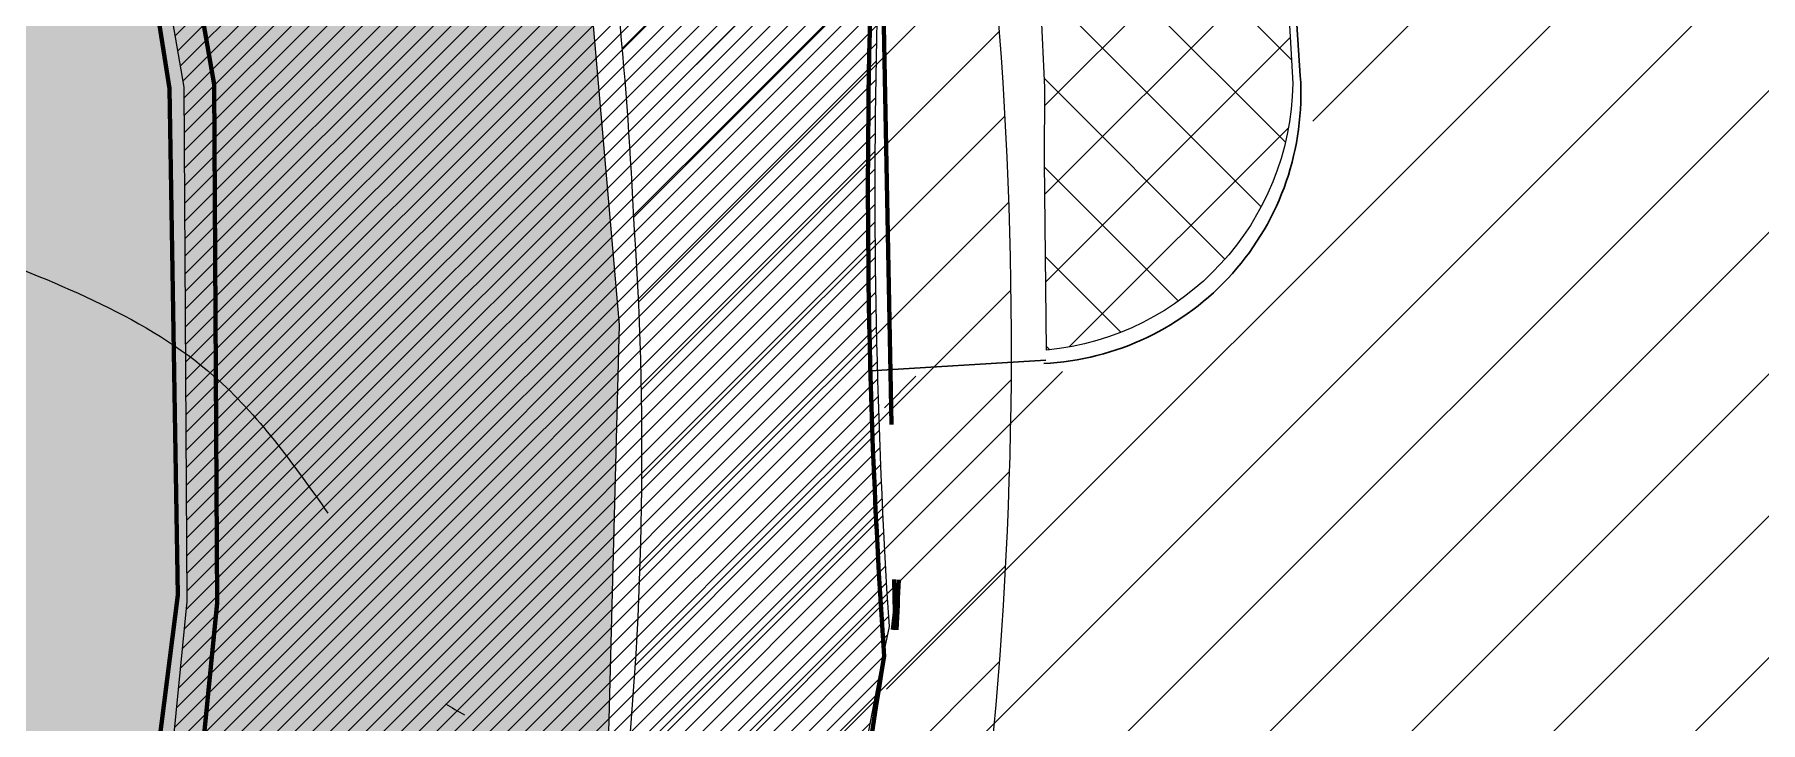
# Model space of a CAD drawing. Header units: millimetres. Extents: x 5637 to 6048, y 3385 to 3927.
# Drawn here: x 5812.69 to 5829.9, y 3695.18 to 3702.04 of the extents above; entities that cross this region are included whole.
import ezdxf

# ---------------------------------------------------------------- set-up
doc = ezdxf.new("R2010")
doc.units = ezdxf.units.MM
doc.layers.add('Contour Lines', color=253, linetype='Continuous')
for name, color, linetype, lineweight in [('hatch', 253, 'Continuous', 13), ('road', 19, 'Continuous', 30), ('trees new', 7, 'Continuous', 20), ('wall', 7, 'Continuous', 80)]:
    doc.layers.add(name, color=color, linetype=linetype, lineweight=lineweight)
doc.layers.add('plants1', color=7, linetype='Continuous', true_color=0x89ee5d)
pattern_1 = [(45, (2816.368087035456, -1263.747613335156), (-0.4419417382415922, 0.4419417382415922), []), (135, (2816.368087035456, -1263.747613335156), (-0.4419417382415922, -0.4419417382415922), [])]

msp = doc.modelspace()

# ---------------------------------------------------------------- hatches: boundary and pattern name
at = {"layer": 'hatch'}
h = msp.add_hatch(dxfattribs=at)
h.set_pattern_fill('ANSI31', color=256, scale=8, style=0)
h.set_pattern_definition([(45, (2816.368087035456, -1263.747613335156), (-0.7071067811865475, 0.7071067811865476), [])])
edge = h.paths.add_edge_path()
edge.add_line((5681.717861684403, 3662.745191514314), (5708.379865006555, 3664.933696125369))
edge.add_arc((5713.219451810619, 3667.17930233383), 5.335198935143152, 204.8916696377363, 275.5225228936467)
edge.add_line((5713.732895531978, 3661.868867019984), (5818.562221441009, 3671.059198216096))
edge.add_arc((5814.821388273876, 3690.234135739634), 19.536429095818, 281.0391611141656, 345.4536598214534)
edge.add_arc((5828.917889487164, 3687.612558022211), 5.328594534298682, 334.6044276593299, 439.8121842158608)
edge.add_line((5829.860387003382, 3692.857137904612), (5821.196507745697, 3693.927754127494))
edge.add_line((5821.196507745697, 3693.927754127494), (5821.163350462273, 3698.626387211156))
edge.add_line((5821.163350462273, 3698.626387211156), (5822.751366257406, 3698.670462603363))
edge.add_arc((5822.674333306773, 3701.4459238352), 2.776530051145117, 271.5898367040771, 361.9955133681444)
edge.add_arc((5787.811571715565, 3700.231222676223), 37.66044675599677, 1.995513368169515, 27.74712978629988)
edge.add_line((5821.141479896906, 3717.764803898685), (5815.110825150305, 3730.65299214686))
edge.add_arc((5808.837259289391, 3727.717458539754), 6.926397777319866, 25.07588376820942, 80.91015836691298)
edge.add_line((5809.931512384694, 3734.556873451359), (5816.865769117916, 3735.208438654118))
edge.add_line((5816.865769117917, 3735.208438654118), (5822.085935056275, 3738.738563963288))
edge.add_arc((5826.046805171409, 3735.447178750425), 5.149923173059109, 140.2742559053538, 208.703020703038)
edge.add_line((5821.529700208637, 3732.973826482002), (5832.00401448334, 3711.476217043873))
edge.add_line((5832.004014483341, 3711.476217043873), (5839.078029451141, 3695.80300683227))
edge.add_line((5839.078029451141, 3695.80300683227), (5843.714293465897, 3685.869731374647))
edge.add_line((5843.714293465898, 3685.869731374647), (5839.001609059736, 3683.44475911684))
edge.add_arc((5812.027927061039, 3691.912843182266), 28.27168138448803, 321.43496505600103, 342.5709057577431, ccw=False)
edge.add_arc((5815.073760319658, 3690.732322132294), 25.173118441348, 273.78629758692523, 319.2135797684263, ccw=False)
edge.add_line((5816.736074044711, 3665.614149325706), (5796.146508893662, 3663.794321092394))
edge.add_line((5796.146508893662, 3663.794321092394), (5694.835238285186, 3654.876884714992))
edge.add_line((5694.835238285186, 3654.876884714992), (5688.623693831469, 3654.401556767669))
edge.add_line((5688.623693831469, 3654.401556767669), (5675.284786681259, 3653.371729471557))
edge.add_line((5675.284786681259, 3653.371729471557), (5681.717861684403, 3662.745191514314))
h = msp.add_hatch(dxfattribs=at)
h.set_pattern_fill('ANSI37', color=256, scale=5, style=0)
h.set_pattern_definition(pattern_1)
edge = h.paths.add_edge_path()
edge.add_line((5822.782860834668, 3698.8971398093), (5822.762168848345, 3700.774761498138))
edge.add_line((5822.762168848345, 3700.774761498138), (5822.765950725483, 3701.515754288792))
edge.add_line((5822.765950725483, 3701.515754288792), (5822.729774381598, 3702.292335045384))
edge.add_line((5822.729774381598, 3702.292335045384), (5821.734065920635, 3708.471196290149))
edge.add_line((5821.734065920635, 3708.471196290149), (5819.977290923456, 3713.912684696705))
edge.add_line((5819.977290923456, 3713.912684696705), (5817.347614036058, 3719.483181355588))
edge.add_line((5817.347614036058, 3719.483181355588), (5813.151694730928, 3723.308400714559))
edge.add_line((5813.151694730928, 3723.308400714559), (5813.952724927971, 3725.61672203299))
edge.add_line((5813.952724927971, 3725.61672203299), (5816.608962080332, 3724.714664277075))
edge.add_line((5816.608962080332, 3724.714664277075), (5813.124763822835, 3730.958273432588))
edge.add_line((5813.124763822835, 3730.958273432588), (5811.431589206453, 3732.086132747313))
edge.add_line((5811.431589206453, 3732.086132747313), (5809.83545994906, 3732.83661202221))
edge.add_line((5809.835459949061, 3732.83661202221), (5807.985450027069, 3733.118587505265))
edge.add_line((5807.985450027069, 3733.118587505265), (5717.537127519987, 3724.624929504957))
edge.add_line((5717.537127519988, 3724.624929504957), (5716.599311294599, 3724.534982625906))
edge.add_line((5716.599311294599, 3724.534982625906), (5715.817451832434, 3724.404773153643))
edge.add_line((5715.817451832434, 3724.404773153643), (5715.080419262077, 3724.013559695149))
edge.add_line((5715.080419262077, 3724.013559695149), (5714.434667956557, 3723.568051138469))
edge.add_line((5714.434667956557, 3723.568051138469), (5713.97136423858, 3722.95854831361))
edge.add_line((5713.97136423858, 3722.95854831361), (5713.579548206053, 3722.204591070616))
edge.add_line((5713.579548206053, 3722.204591070616), (5713.3857367269, 3721.476501824205))
edge.add_line((5713.3857367269, 3721.476501824205), (5713.545565174156, 3718.690872796941))
edge.add_line((5713.545565174156, 3718.690872796941), (5712.257567619097, 3718.57447190784))
edge.add_line((5712.257567619097, 3718.57447190784), (5712.091262036187, 3721.503562519424))
edge.add_line((5712.091262036186, 3721.503562519424), (5712.310469319273, 3722.474609410006))
edge.add_line((5712.310469319273, 3722.474609410006), (5712.661877024166, 3723.31583345631))
edge.add_line((5712.661877024166, 3723.31583345631), (5713.204973237647, 3724.105798022825))
edge.add_line((5713.204973237647, 3724.105798022825), (5713.871051482014, 3724.807909525065))
edge.add_line((5713.871051482015, 3724.807909525065), (5714.659749696615, 3725.304078908005))
edge.add_line((5714.659749696615, 3725.304078908005), (5715.570083136492, 3725.663510111503))
edge.add_line((5715.570083136492, 3725.663510111503), (5716.517512608028, 3725.864035227032))
edge.add_line((5716.517512608028, 3725.864035227032), (5807.368826129883, 3734.347633508324))
edge.add_arc((5808.162475023646, 3726.659239169981), 7.72924873894265, 40.69598076216192, 95.89358960672507, ccw=False)
edge.add_line((5814.022637438047, 3731.699058863709), (5816.608962080332, 3724.714664277075))
edge.add_line((5816.608962080332, 3724.714664277075), (5821.711825967104, 3713.339372735974))
edge.add_arc((5789.678138140454, 3701.364080128013), 34.19890040369042, 12.37308364899468, 20.49746955295791, ccw=False)
edge.add_arc((5824.566812024843, 3704.006020847696), 4.915477761921824, 94.13708513187771, 107.5733093748367, ccw=False)
edge.add_arc((5784.726348071774, 3699.65365883808), 40.55598206289302, 2.6875852875066926, 13.1913482793899, ccw=False)
edge.add_arc((5822.5292279735, 3701.594008457948), 2.708769118312972, 275.3727027538513, 359.1818331042874, ccw=False)
h = msp.add_hatch(dxfattribs=at)
h.set_pattern_fill('ANSI37', color=256, scale=5, style=0)
h.set_pattern_definition(pattern_1)
edge = h.paths.add_edge_path()
edge.add_line((5825.959053580189, 3727.530499906444), (5824.661271036153, 3726.848311138947))
edge.add_line((5824.661271036153, 3726.848311138947), (5824.63314062809, 3726.829889568555))
edge.add_line((5824.63314062809, 3726.829889568555), (5832.542494016093, 3710.893670026032))
edge.add_arc((5842.826078555523, 3718.231403186785), 12.63306925960654, 215.5093179324882, 246.4014267719176)
edge.add_line((5837.768729776602, 3706.654803416284), (5873.945561932365, 3691.475945348676))
edge.add_arc((5876.095062093929, 3696.598999152675), 5.555720585416865, 247.2383456158487, 292.4085294823359)
edge.add_line((5878.212947265913, 3691.462794949031), (5912.267618998287, 3707.342749178459))
edge.add_line((5912.267618998287, 3707.342749178459), (5953.931447624908, 3618.863354650925))
edge.add_arc((5958.321393630279, 3620.930524742047), 4.852300291172281, 205.2151533982972, 299.502572774548)
edge.add_line((5960.710970249145, 3616.70740484104), (5960.013778847204, 3617.926752416717))
edge.add_arc((5958.430201939497, 3620.892182022974), 3.361768667276439, 202.8338354592099, 298.1027807447187, ccw=False)
edge.add_line((5955.331881140284, 3619.587614356106), (5955.380236449417, 3619.719477158678))
edge.add_line((5955.380236449416, 3619.719477158678), (5912.987011529969, 3709.333274303836))
edge.add_line((5912.987011529969, 3709.333274303836), (5876.81136297545, 3692.556088894444))
edge.add_arc((5875.942399847932, 3694.429782481349), 2.065387269883093, 262.0916801720351, 294.88046205971915, ccw=False)
edge.add_line((5875.658226569986, 3692.384038088055), (5854.573722779771, 3701.23054761878))
edge.add_line((5854.573722779771, 3701.23054761878), (5838.223660579928, 3708.091569109777))
edge.add_arc((5842.148880506335, 3717.445510068714), 10.14413933923999, 205.350452989049, 247.23548349775132, ccw=False)
edge.add_arc((5704.389940204797, 3652.178683858669), 142.2936651468345, 25.35045298904884, 26.55666146223675)
edge.add_arc((6385.682252630444, 3992.700148735928), 619.3585409239156, 205.3493200225309, 206.5566614622368, ccw=False)
h = msp.add_hatch(dxfattribs=at)
h.set_pattern_fill('ANSI31', color=250, scale=0.2, style=0)
h.set_pattern_definition([(45, (0, 0), (-0.4490128060534576, 0.4490128060534577), [])])
edge = h.paths.add_edge_path()
edge.add_line((5809.86958898151, 3676.790793715278), (5729.949287660702, 3669.794866977423))
edge.add_arc((5832.255168005206, 2377.560260061456), 1296.278045970203, 94.5266503813237, 95.14126179021575)
edge.add_arc((5637.285901873643, 3661.317235369016), 79.14566732477142, 5.296466237982133, 8.150628241961618)
edge.add_arc((5708.24598048112, 3784.852510337381), 112.5569240151589, 273.76252115204, 276.1893137872855)
edge.add_arc((5743.511569500762, 3692.177262435272), 30.07720154442078, 191.0619416276936, 219.7327973905563, ccw=False)
edge.add_arc((5755.859459071468, 3696.039530807786), 42.9602434595508, 165.9095319903037, 192.9578893459172, ccw=False)
edge.add_line((5714.191780614667, 3706.498359141995), (5715.14988231469, 3709.705228647425))
edge.add_arc((5726.769649766375, 3705.136099872218), 12.48582930348027, 94.9839746840513, 158.5342390920142, ccw=False)
edge.add_arc((6488.611059990635, -4524.325334588388), 8277.135544444247, 94.73611445621663, 95.28861477825421, ccw=False)
edge.add_arc((5805.8650668285, 3710.143884460103), 14.41994992083501, 10.691130478250727, 92.66185460599019, ccw=False)
edge.add_arc((5780.982089145302, 3698.932387668428), 41.44809907001221, -24.657274835356418, 19.574729015543085, ccw=False)
edge.add_arc((5818.134843516977, 3700.993515978262), 19.35971963152485, 271.5275599571783, 276.2780083760739)
edge.add_arc((5955.063237686774, 3694.611789732225), 135.423519590176, 185.4498997804935, 187.1343202528072)
edge.add_arc((5848.619109141877, 3317.300671173483), 361.5725010530714, 94.4304222254266, 96.15217136778497)
edge = h.paths.add_edge_path(flags=16)
edge.add_line((5809.341425536815, 3680.759856205012), (5729.600476348322, 3673.779629287568))
edge.add_arc((5728.590864020601, 3682.537897439298), 8.816267808425978, 208.4781326988785, 276.5757657486987, ccw=False)
edge.add_arc((5757.802421827896, 3696.319795366554), 41.10480029209256, 192.5782635685928, 205.9481224212512, ccw=False)
edge.add_arc((5751.066650230985, 3695.063485372747), 34.25794622140891, 183.9782864764402, 192.9808519949306, ccw=False)
edge.add_arc((5750.24284839802, 3696.971341912017), 33.62568921990059, 161.4291943262536, 187.3205866416411, ccw=False)
edge.add_arc((5726.343150739028, 3705.292078093704), 8.325048010478092, 91.82586632487858, 163.3290247496601, ccw=False)
edge.add_line((5726.077898178934, 3713.612899294531), (5805.496183296673, 3720.578315333281))
edge.add_arc((5806.338195925054, 3710.977855199748), 9.63731394331007, 44.98064979155231, 95.01232608343167, ccw=False)
edge.add_arc((5806.285205599707, 3710.885457001289), 9.740149697391589, 15.791033647350787, 45.14477162218071, ccw=False)
edge.add_arc((5790.45551328899, 3702.493643767429), 27.51523509151088, 12.80049744671112, 23.66068480577252, ccw=False)
edge.add_arc((5783.345258157065, 3698.717453238429), 35.34827608895318, 2.520234288105428, 16.217770881763784, ccw=False)
edge.add_arc((5784.918636047467, 3697.866347227031), 33.82634384163609, -15.83504113405479, 4.077840012117008, ccw=False)
edge.add_arc((5809.925699902281, 3689.005329675129), 7.544649473808596, 305.85382183850146, 357.19560836469606, ccw=False)
edge.add_arc((5807.047950361336, 3693.08646346517), 12.53815277170947, 280.53987062617347, 305.58903957783593, ccw=False)
at = {"layer": 'hatch', "true_color": 0xcd8532}
h = msp.add_hatch(dxfattribs=at)
h.set_pattern_fill('ANSI31', color=23, style=0)
h.set_pattern_definition([(45, (2816.368087035456, -1263.747613335156), (-0.08838834764831843, 0.08838834764831845), [])])
edge = h.paths.add_edge_path()
edge.add_line((5808.738883221462, 3685.288288434098), (5809.549688730774, 3676.163864445314))
edge.add_line((5809.549688730774, 3676.163864445314), (5822.969555269156, 3677.176688747782))
edge.add_line((5822.969555269156, 3677.176688747782), (5822.479187359857, 3682.281421749616))
edge.add_line((5822.479187359857, 3682.281421749616), (5818.720100429555, 3684.33249840266))
edge.add_arc((6031.601465630849, 3625.378884724673), 220.8936491066687, 162.8462522249538, 164.5208991310449, ccw=False)
edge.add_arc((5852.702519360442, 3689.469713757563), 32.18605932991449, 168.0398240880006, 178.1147781744885, ccw=False)
edge.add_arc((5888.970554939094, 3700.520085600895), 67.89684502236668, 178.5947105547353, 183.6990340674882, ccw=False)
edge.add_arc((5845.990196246181, 3708.329034530193), 25.64294276106945, 181.844471514453, 193.8623942415791, ccw=False)
edge.add_arc((5855.157916340178, 3721.457558606036), 37.49090877023749, 192.2100056758312, 201.8509749261714, ccw=False)
edge.add_arc((5850.764445415632, 3731.992471211324), 37.16103871489744, 201.4280984854239, 209.7928963405494, ccw=False)
edge.add_line((5816.172097939091, 3718.416304799837), (5812.2118599478, 3722.023770564871))
edge.add_line((5812.2118599478, 3722.023770564871), (5807.422285460347, 3723.676783298064))
edge.add_line((5807.422285460347, 3723.676783298064), (5805.375633035064, 3723.455739937343))
edge.add_line((5805.375633035064, 3723.455739937343), (5805.975436317838, 3716.578892093921))
edge.add_line((5805.975436317838, 3716.578892093921), (5808.889025036679, 3715.96483143528))
edge.add_line((5808.889025036678, 3715.96483143528), (5810.385548695118, 3714.499629657054))
edge.add_line((5810.385548695118, 3714.499629657054), (5811.920503762836, 3711.423662846189))
edge.add_line((5811.920503762836, 3711.423662846189), (5813.300380881588, 3706.584052348308))
edge.add_line((5813.300380881588, 3706.584052348308), (5814.180937880819, 3701.519918843476))
edge.add_line((5814.180937880819, 3701.519918843476), (5814.210283966542, 3696.388307631276))
edge.add_line((5814.210283966542, 3696.388307631276), (5813.711148548389, 3691.325614790672))
edge.add_line((5813.711148548389, 3691.325614790672), (5812.737465419104, 3688.11253318294))
edge.add_line((5812.737465419104, 3688.11253318294), (5811.418509432351, 3686.274891702))
edge.add_line((5811.418509432352, 3686.274891702), (5808.738883221462, 3685.288288434098))
at = {"layer": 'hatch', "true_color": 0xfacfb6}
h = msp.add_hatch(dxfattribs=at)
h.set_pattern_fill('ANSI37', color=254, scale=5, style=0)
h.set_pattern_definition(pattern_1)
edge = h.paths.add_edge_path()
edge.add_line((5707.265319013125, 3718.167195130579), (5708.519311733948, 3718.283983956876))
edge.add_line((5708.519311733948, 3718.283983956876), (5708.455333702048, 3719.370558638802))
edge.add_arc((5705.945801297605, 3719.222796182255), 2.513878802271721, 3.369712065026035, 34.60746437612499)
edge.add_line((5708.01488037778, 3720.650556103422), (5707.335463829118, 3721.28252291012))
edge.add_line((5707.335463829118, 3721.28252291012), (5706.325858258015, 3721.674831535584))
edge.add_line((5706.325858258014, 3721.674831535584), (5705.149477854315, 3721.506919745058))
edge.add_line((5705.149477854315, 3721.506919745058), (5704.084424083811, 3720.722781563005))
edge.add_line((5704.084424083811, 3720.722781563005), (5703.604869415689, 3719.341740018668))
edge.add_line((5703.60486941569, 3719.341740018668), (5708.162903605955, 3666.874276335498))
edge.add_arc((5713.764075054728, 3667.504352419131), 5.636498688877026, 186.418224037462, 268.0546006430757)
edge.add_line((5713.572732267141, 3661.871102432902), (5818.709184968129, 3671.300610367049))
edge.add_arc((5814.555818942117, 3690.51017816391), 19.65344611736718, 282.2003147477676, 352.0501803035805)
edge.add_line((5834.020387155229, 3687.791993371557), (5833.913268872438, 3688.799042887805))
edge.add_arc((5829.37050766417, 3687.880832080024), 4.634629487117943, 11.42701818627053, 38.44065804385654)
edge.add_arc((5813.86093013706, 3690.869473120681), 19.13996320685962, 325.1363565387036, 359.6788703397258, ccw=False)
edge.add_arc((5814.521188627475, 3690.237238295822), 18.23735760734387, 290.0707326804103, 325.5803969976129, ccw=False)
edge.add_arc((5812.96789068523, 3716.178230592645), 43.77350942400522, 273.59758219868274, 280.28030203193237, ccw=False)
edge.add_line((5815.71460854559, 3672.490982243853), (5815.372490490765, 3676.016219349145))
edge.add_line((5815.372490490765, 3676.016219349145), (5812.186454741735, 3675.695747955629))
edge.add_line((5812.186454741735, 3675.695747955629), (5812.271961941449, 3674.627492718369))
edge.add_line((5812.271961941449, 3674.627492718369), (5810.775184294595, 3674.477935949621))
edge.add_line((5810.775184294595, 3674.477935949621), (5810.963068068508, 3672.74802727707))
edge.add_line((5810.963068068508, 3672.74802727707), (5777.65464774841, 3669.791858047372))
edge.add_line((5777.65464774841, 3669.791858047372), (5777.763968027588, 3668.495853445298))
edge.add_line((5777.763968027588, 3668.495853445298), (5776.368985006604, 3668.48284725363))
edge.add_line((5776.368985006604, 3668.48284725363), (5776.381924652516, 3668.190028228944))
edge.add_line((5776.381924652516, 3668.190028228944), (5772.824466525934, 3667.830801738337))
edge.add_line((5772.824466525934, 3667.830801738337), (5772.162470168715, 3668.251325648266))
edge.add_line((5772.162470168715, 3668.251325648266), (5768.25553500941, 3667.908900846023))
edge.add_line((5768.25553500941, 3667.908900846023), (5767.696383339531, 3667.24545608127))
edge.add_line((5767.696383339531, 3667.24545608127), (5763.007449966066, 3666.978764838899))
edge.add_line((5763.007449966066, 3666.978764838899), (5762.859616872749, 3668.461084939321))
edge.add_line((5762.859616872749, 3668.461084939321), (5728.340136223716, 3665.543341921608))
edge.add_line((5728.340136223716, 3665.543341921608), (5728.383073180157, 3664.749945725745))
edge.add_line((5728.383073180157, 3664.749945725745), (5713.428847437637, 3663.358342959639))
edge.add_arc((5713.087883437771, 3666.920967817254), 3.578903788214654, 177.2773139005613, 275.4668896848294, ccw=False)
edge.add_line((5709.513019712997, 3667.090972742468), (5704.829170886404, 3719.165783432512))
edge.add_arc((5705.983736891951, 3719.269630427974), 1.159226837004114, 5.528864848145815, 185.1396167425748, ccw=False)
edge.add_line((5707.137570757917, 3719.381318696742), (5707.265319013126, 3718.167195130579))
at = {"layer": 'trees new'}
h = msp.add_hatch(color=256, dxfattribs=at)
h.set_gradient(color1=(154, 211, 111), color2=(206, 233, 185), one_color=1, tint=0.8199999928474426, name='SPHERICAL')
h.paths.add_polyline_path([(5805.989775038966, 3720.442000700565), (5809.438621627432, 3680.91212382615), (5811.243586268914, 3681.240029972307), (5813.129948707658, 3682.235781136912), (5814.699052444379, 3683.411614053965), (5815.975373092859, 3684.899408087681), (5816.829864069194, 3686.927138111536), (5817.802061420324, 3690.884670103323), (5818.417550554842, 3695.081105617835), (5818.525612194037, 3699.148050381295), (5818.130353759025, 3703.667085793386), (5817.193084089603, 3708.061450718388), (5815.967674943106, 3712.075074929215), (5814.240177092443, 3715.958717265363), (5813.101073292981, 3717.665991256438), (5811.573547116068, 3718.979256421831), (5809.753866103139, 3719.954822149193), (5807.872774713455, 3720.451281508803)])

# ---------------------------------------------------------------- linework, layer by layer
at = {"layer": 'Contour Lines', "lineweight": 5, "ltscale": 0.5}
msp.add_spline([(5794.804841455033, 3721.667469112638), (5796.241262756765, 3720.887569586173), (5798.445797949835, 3719.302698820711), (5800.034724013587, 3716.012944369229), (5801.31278646413, 3711.579801194829), (5802.164005464379, 3708.999049600866), (5803.979920965813, 3705.255537660736), (5805.854067436517, 3702.891548599325), (5808.833305240883, 3701.218311982642), (5812.096282712002, 3699.885395290846), (5814.479677546939, 3698.637560388671), (5815.616553141175, 3697.270942280632)], degree=3, dxfattribs=at)
msp.add_open_spline([(5816.789127200708, 3695.368472377669), (5816.851955671556, 3695.331495461473), (5816.914784142406, 3695.294518545277), (5816.977590582906, 3695.257512456775)], degree=3, dxfattribs=at)
at = {"layer": 'hatch'}
msp.add_lwpolyline([(5716.517512608028, 3725.864035227032), (5807.368826129883, 3734.347633508324, -0.2456124956535476), (5814.022637438047, 3731.699058863709), (5816.608962080332, 3724.714664277075), (5821.711825967104, 3713.339372735974, -0.03546417758077847), (5823.082702349766, 3708.692100243128, -0.05869384852125719), (5824.212194562777, 3708.908690333144, -0.04586342869611191), (5825.23772092394, 3701.555329345421, -0.3829087960050028), (5822.782860834668, 3698.8971398093), (5822.762168848345, 3700.774761498138), (5822.765950725483, 3701.515754288792), (5822.729774381598, 3702.292335045384), (5821.734065920635, 3708.471196290149), (5819.977290923456, 3713.912684696705), (5817.347614036058, 3719.483181355588), (5813.151694730928, 3723.308400714559), (5813.952724927971, 3725.61672203299), (5816.608962080332, 3724.714664277075), (5813.124763822835, 3730.958273432588), (5813.124763822835, 3730.958273432588), (5811.431589206453, 3732.086132747313), (5809.835459949061, 3732.83661202221), (5807.985450027069, 3733.118587505265), (5717.537127519988, 3724.624929504957)], format="xyb", dxfattribs=at)
at = {"layer": 'hatch', "color": 250}
msp.add_lwpolyline([(5809.86958898151, 3676.790793715278), (5729.949287660702, 3669.794866977423, 0.002681754605232), (5716.093648328431, 3668.623106638148, 0.01245427495200085), (5715.632100351209, 3672.538190782754, 0.01058927621204581), (5720.381185385726, 3672.951670547514, -0.1257569281709586), (5713.993192464353, 3686.406346573804, -0.1185717595462411), (5714.191780614667, 3706.498359141995), (5715.14988231469, 3709.705228647425, -0.2846228861795299), (5725.684917011306, 3717.574720705965, -0.002410742104606769), (5805.195383925737, 3724.548275475663, -0.3737390895910286), (5820.034708429317, 3712.81899429407, -0.1954310727648018), (5818.650930904314, 3681.640676444491, 0.02073071045808884), (5820.251882963596, 3681.749896563175, 0.007349803147669537), (5820.688204578131, 3677.792748878423, 0.007512689192074787)], format="xyb", close=True, dxfattribs=at)
at = {"layer": 'hatch', "color": 23, "true_color": 0xcd8532}
msp.add_lwpolyline([(5808.738883221462, 3685.288288434098), (5809.549688730774, 3676.163864445314), (5822.969555269156, 3677.176688747782), (5822.479187359857, 3682.281421749616), (5818.720100429555, 3684.33249840266, -0.007307155629770839), (5820.533881239209, 3690.52855114545, -0.04398861994454156), (5821.215159002415, 3696.139687735961, -0.02227549609978736), (5821.094131251785, 3702.185219653236, -0.05248619704388081), (5820.360539630514, 3707.503676904373, -0.04209149548457952), (5818.515090342757, 3713.528400810847, -0.03651453139759558), (5816.172097939091, 3718.416304799837), (5812.2118599478, 3722.023770564871), (5807.422285460347, 3723.676783298064), (5805.375633035064, 3723.455739937343), (5805.975436317838, 3716.578892093921), (5808.889025036678, 3715.96483143528), (5810.385548695118, 3714.499629657054), (5811.920503762836, 3711.423662846189), (5813.300380881588, 3706.584052348308), (5814.180937880819, 3701.519918843476), (5814.210283966542, 3696.388307631276), (5813.711148548389, 3691.325614790672), (5812.737465419104, 3688.11253318294), (5811.418509432352, 3686.274891702)], format="xyb", close=True, dxfattribs=at)
at = {"layer": 'hatch', "color": 255, "lineweight": 80}
msp.add_lwpolyline([(5809.058031431152, 3685.086106426922), (5809.822090889291, 3676.48774051964), (5822.634127653726, 3677.561270763131), (5822.195884241668, 3682.094249153319), (5818.576408854131, 3684.069149335542, -0.003271432969773805), (5820.554884287199, 3690.827815028964, -0.02204137499059849), (5821.163937105759, 3695.844092882651, -0.02475168900139482), (5821.031119890504, 3702.478527628493, 0.007817575733519481), (5820.379284260898, 3707.204263078987, -0.01166313846947249), (5818.362925000129, 3713.786946181144, 0.02700509413495973), (5816.111776135556, 3718.065445374919), (5812.05554257417, 3721.760355564626), (5807.387814569918, 3723.371315754581), (5805.700034481728, 3723.189031465249), (5806.254972804929, 3716.826568103117), (5809.036435390583, 3716.240354017275), (5810.631463134972, 3714.678709819927), (5812.201370930175, 3711.532699636486), (5813.593230130555, 3706.651064666111), (5814.480789873481, 3701.546657983047), (5814.510368344789, 3696.374410602599), (5814.006807692808, 3691.266832949573), (5813.010161044414, 3687.977973443796), (5811.608551490481, 3686.025174501102)], format="xyb", close=True, dxfattribs=at)
at = {"layer": 'hatch', "color": 250}
msp.add_lwpolyline([(5809.341425536815, 3680.759856205012), (5729.600476348322, 3673.779629287568, -0.3061965658865121), (5720.841372028401, 3678.334095358714, -0.05840328223723703), (5717.684159382909, 3687.368280106672, -0.0393013184793761), (5716.89125146321, 3692.686723211209, -0.113455592036301), (5718.368021626891, 3707.68032850384, -0.3225246299805972), (5726.077898178934, 3713.612899294531), (5805.496183296673, 3720.578315333281, -0.2218396739931837), (5813.155107041261, 3717.790163389756, -0.1287848298251482), (5815.657767809105, 3713.536040665043, -0.04742200708671383), (5817.28692409541, 3708.589835716364, -0.05983804373172052), (5818.659343798463, 3700.27179482664, -0.08710563893700551), (5817.461313829535, 3688.63619769059, -0.2278451113542892), (5814.344746744187, 3682.89028587384, -0.1097349300375018), (5809.341425536815, 3680.759856205012), (5809.341425536815, 3680.759856205012)], format="xyb", dxfattribs=at)
at = {"layer": 'plants1'}
msp.add_lwpolyline([(5805.989775038966, 3720.442000700565), (5809.438621627432, 3680.91212382615), (5811.243586268914, 3681.240029972307), (5813.129948707658, 3682.235781136912), (5814.699052444379, 3683.411614053965), (5815.975373092859, 3684.899408087681), (5816.829864069194, 3686.927138111536), (5817.802061420324, 3690.884670103323), (5818.417550554842, 3695.081105617835), (5818.525612194037, 3699.148050381295), (5818.130353759025, 3703.667085793386), (5817.193084089603, 3708.061450718388), (5815.967674943106, 3712.075074929215), (5814.240177092443, 3715.958717265363), (5813.101073292981, 3717.665991256438), (5811.573547116068, 3718.979256421831), (5809.753866103139, 3719.954822149193), (5807.872774713455, 3720.451281508803)], close=True, dxfattribs=at)
at = {"layer": 'road', "lineweight": 30, "ltscale": 0.5}
msp.add_lwpolyline([(5824.218060333598, 3709.056742679564), (5824.846654987334, 3706.324643706053), (5825.167824346961, 3703.836626800723), (5825.31390412906, 3701.632612992456, -0.4195568893031917), (5822.75485730117, 3698.763395820237, -0.6642329423306372)], format="xyb", dxfattribs=at)
msp.add_lwpolyline([(5821.03037482267, 3698.69036461989), (5822.775669364984, 3698.796535881168)], dxfattribs=at)
at = {"layer": 'wall', "lineweight": 90}
for p, q in [((5813.240047313751, 3706.496695345232), (5814.037649794807, 3701.504857516242)), ((5821.235582395839, 3698.155370870956), (5821.160082317622, 3702.12804136259)), ((5814.037649794807, 3701.504857516242), (5814.119060561038, 3696.45035153492)), ((5821.271223786363, 3696.279988702287), (5821.265008058816, 3696.607048461576)), ((5814.119060561038, 3696.45035153492), (5813.481488188109, 3691.435410207299)), ((5821.250637052393, 3696.107214995323), (5821.271223786363, 3696.279988702287))]:
    msp.add_line(p, q, dxfattribs=at)
msp.add_lwpolyline([(5821.286514916761, 3696.105728973701, 0.0030027731118011), (5821.30912041207, 3696.605221376491, 0.0030027731118011)], format="xyb", dxfattribs=at)

doc.saveas('drawing.dxf')
